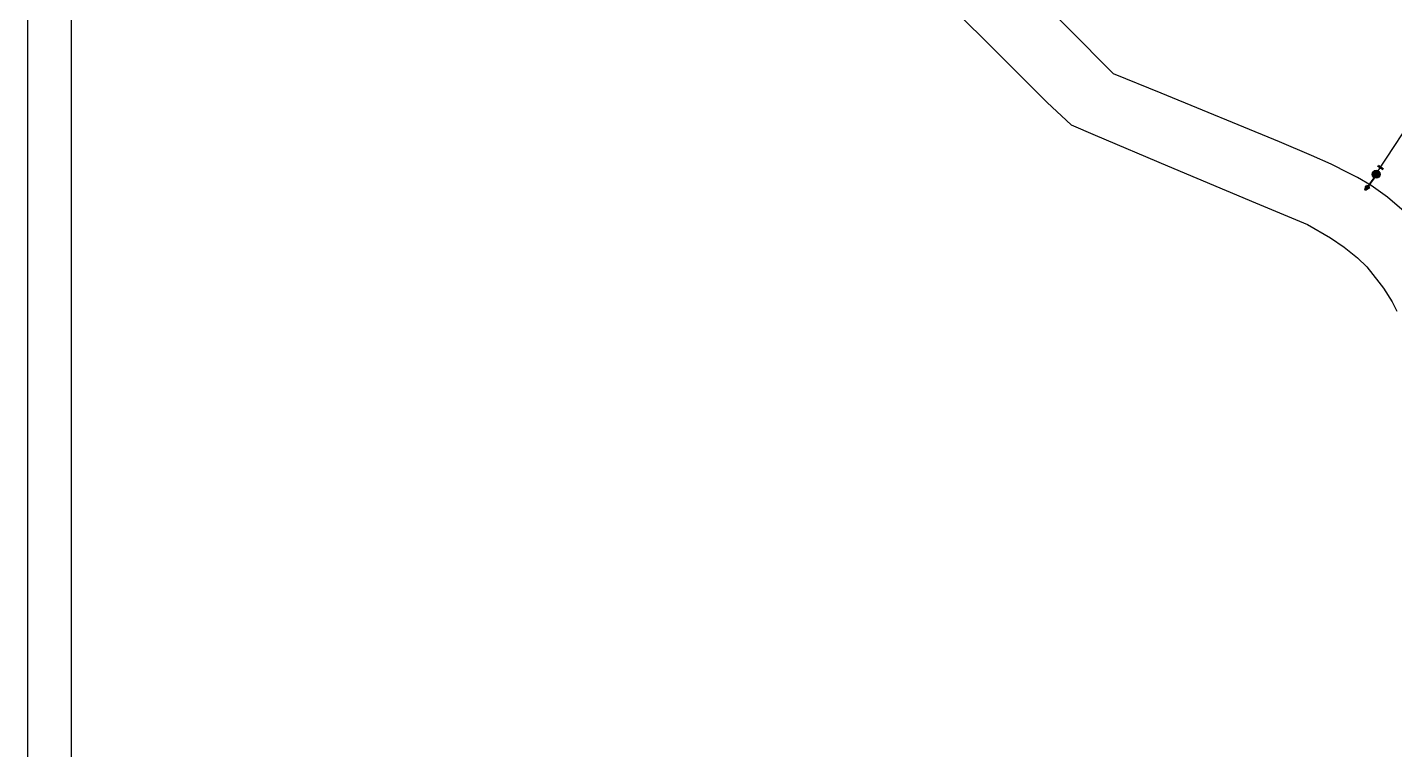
# Model space of a CAD drawing. Header units: millimetres. Extents: x 1421 to 11257, y 848 to 1896.
# Drawn here: x 8825.3 to 9232.8, y 1371.9 to 1587.4 of the extents above; entities that cross this region are included whole.
import ezdxf

# ---------------------------------------------------------------- set-up
doc = ezdxf.new("R2010")
doc.units = ezdxf.units.MM
doc.layers.add('4x50+16', color=7, linetype='Continuous', lineweight=30)
for name, color, linetype in [('TEXT ΚΑΛΩΔΙΩΝ', 7, 'Continuous'), ('Επίτονοι', 7, 'Continuous'), ('Μηχανική τομή', 7, 'Continuous'), ('Στύλος Ξύλινος', 7, 'Continuous'), ('Στύλος Ξύλινος @ 1', 7, 'Continuous'), ('Υπόβαθρο ΔΕΗ', 7, 'Continuous')]:
    doc.layers.add(name, color=color, linetype=linetype)
doc.styles.get("Standard").update_dxf_attribs({"font": 'ARIAL.TTF', "height": 1.8})

# ---------------------------------------------------------------- blocks, each defined once
blk = doc.blocks.new('ΥΠΑΡΧΩΝ ΞΥΛΙΝΟΣ ΣΤΥΛΟΣ')
at = {"layer": 'Στύλος Ξύλινος'}
h = blk.add_hatch(color=7, dxfattribs=at)
h.paths.add_polyline_path([(-2.62, 0, 0.270008), (-1.29, -2.28), (1.3, 2.27, 0.576266)])
h.paths.add_polyline_path([(-1.29, -2.28, 0.574793), (2.62, 0, 0.268822), (1.3, 2.27)])
at = {"layer": 'Στύλος Ξύλινος', "color": 7}
blk.add_line((-1.29, -2.28), (1.3, 2.27), dxfattribs=at)
blk.add_circle((0, 0), 2.62, dxfattribs=at)
at = {"layer": 'Στύλος Ξύλινος', "color": 1, "flags": 4}
for tag, p in [('ΑΡΙΘΜΟΣ', (-4.91, 8.6)), ('ΤΥΠΟΣ', (-4.85, 3.39))]:
    blk.add_attdef(tag, p, '', height=4, dxfattribs=at)
blk = doc.blocks.new('ΜΗΧΑΝΙΚΗ ΤΟΜΗ')
at = {"layer": 'Μηχανική τομή', "ltscale": 40}
for p, q in [((-3.8, 1.2), (3.8, 1.2)), ((3.8, -0.3), (-3.8, -0.3))]:
    blk.add_line(p, q, dxfattribs=at)
blk = doc.blocks.new('ΕΠΙΤΟΝΟΣ')
at = {"layer": 'Επίτονοι', "lineweight": 40, "ltscale": 40}
blk.add_hatch(color=256, dxfattribs=at).paths.add_polyline_path([(-1.13, 6.47), (0, 9.1), (1.13, 6.47)])
for p, q in [((-1.13, 6.47), (0, 9.1)), ((0, 9.1), (1.13, 6.47)), ((1.13, 6.47), (-1.13, 6.47)), ((-1.13, 6.47), (0, 6.47)), ((0, 6.47), (0, 0))]:
    blk.add_line(p, q, dxfattribs=at)

msp = doc.modelspace()

# ---------------------------------------------------------------- linework, layer by layer
at = {"lineweight": -3, "ltscale": 15}
msp.add_lwpolyline([(10993.76, 1895.53), (8825.35, 1895.54), (8825.27, 848.33), (10993.76, 848.32)], close=True, dxfattribs=at)
at = {"layer": '4x50+16', "color": 2, "linetype": 'Continuous', "lineweight": -3, "ltscale": 0.2}
msp.add_lwpolyline([(9227.98, 1544.54), (9239.92, 1562.89), (9257.56, 1573.22), (9269.6, 1586.45)], dxfattribs=at)
at = {"layer": 'Υπόβαθρο ΔΕΗ', "lineweight": -3, "ltscale": 15}
msp.add_lwpolyline([(10855.44, 1855.69), (8838.35, 1855.69), (8838.27, 861.33), (10836.6, 861.33)], close=True, dxfattribs=at)
at = {"layer": 'Υπόβαθρο ΔΕΗ', "lineweight": -3, "ltscale": 0.1}
for points in [[(8838.34, 1763.66), (8965.44, 1697.25), (9021.4, 1661.07), (9039.49, 1646.74), (9066.44, 1625.37), (9074.94, 1619.16), (9080.58, 1613.45), (9088.38, 1605.74), (9096.28, 1597.92), (9119.09, 1575.09), (9129.23, 1564.98), (9136.4, 1558.27), (9143.55, 1555.17), (9165.16, 1546.06), (9191.36, 1535.03), (9206.85, 1528.58), (9213.75, 1524.57), (9217.79, 1521.76), (9221.73, 1518.66), (9224.52, 1515.97), (9228.15, 1511.41), (9229.52, 1509.54), (9232.06, 1505.52), (9233.54, 1502.75)], [(9237.06, 1531.27), (9230.74, 1536.72), (9225.85, 1540.18), (9221.73, 1542.61), (9219.16, 1543.9), (9213.93, 1546.53), (9208.08, 1549.12), (9198.52, 1553.25), (9163.2, 1567.71), (9149, 1573.53), (9108.45, 1614.51), (9101.49, 1621.82), (9100.54, 1622.9), (9099.82, 1624.5), (9099.75, 1626.24), (9100.01, 1628.29), (9100.8, 1630.84), (9101.6, 1632.13), (9102.2, 1633.03), (9130.53, 1660.95), (9173.25, 1671.31), (9250.03, 1601.47)]]:
    msp.add_lwpolyline(points, dxfattribs=at)

# ---------------------------------------------------------------- block references
at = {"layer": 'TEXT ΚΑΛΩΔΙΩΝ', "lineweight": -3, "ltscale": 15, "xscale": 0.5, "yscale": 0.5, "zscale": 0.5, "rotation": 144.1949238797162}
msp.add_blockref('ΕΠΙΤΟΝΟΣ', (9226.75, 1542.53), dxfattribs=at)
at = {"layer": 'Μηχανική τομή', "lineweight": -3, "xscale": 0.2499999999999678, "yscale": 0.2499999999999678, "zscale": 0.2499999999999678, "rotation": 144.8643390822735}
msp.add_blockref('ΜΗΧΑΝΙΚΗ ΤΟΜΗ', (9228.72, 1545.69), dxfattribs=at)
at = {"layer": 'Στύλος Ξύλινος @ 1', "lineweight": -3, "ltscale": 40, "xscale": 0.4499999999998181, "yscale": 0.4499999999998181, "zscale": 0.4499999999998181}
msp.add_blockref('ΥΠΑΡΧΩΝ ΞΥΛΙΝΟΣ ΣΤΥΛΟΣ', (9227.33, 1543.55), dxfattribs=at)

doc.saveas('drawing.dxf')
